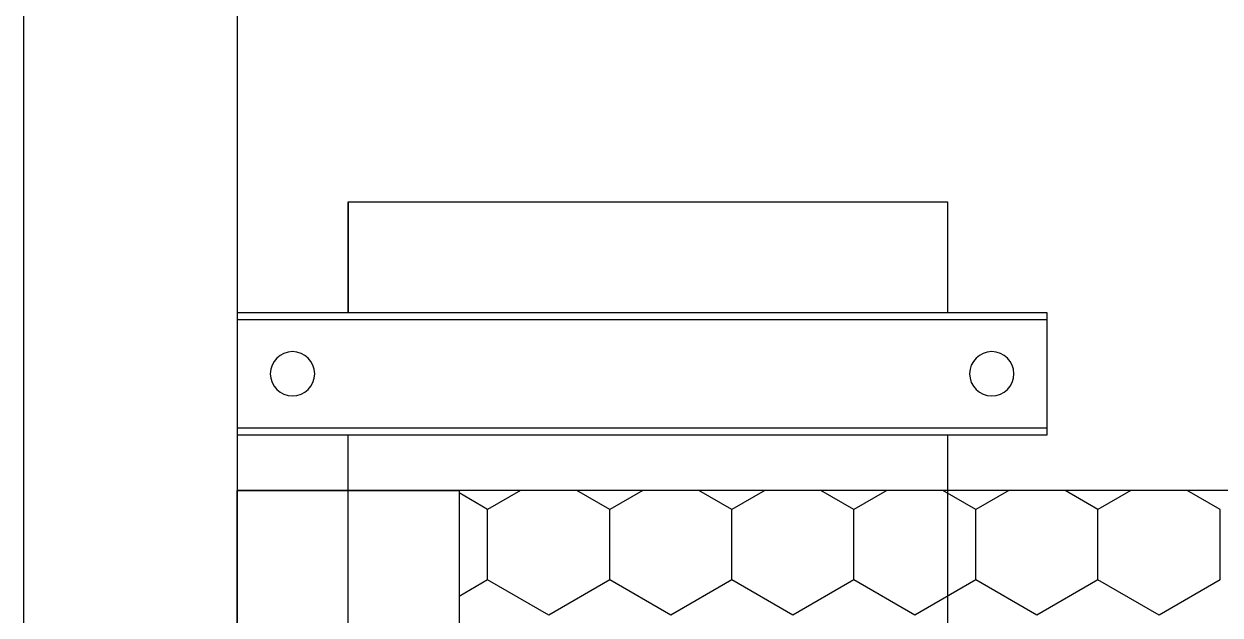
# Model space of a CAD drawing. Header units: millimetres. Extents: x 65390 to 71510, y 46362 to 50796.
# Drawn here: x 68687.9 to 68741.8, y 48530.4 to 48557.1 of the extents above; entities that cross this region are included whole.
import ezdxf

# ---------------------------------------------------------------- set-up
doc = ezdxf.new("R2010")
doc.units = ezdxf.units.MM
doc.linetypes.add('DASHED', pattern=[19.05, 12.7, -6.35])
for name, color, linetype in [('DIŞ PANEL', 21, 'Continuous'), ('Kıtc-002 Çizgi', 7, 'Continuous'), ('Kıtc-028 Yer Izgarası', 252, 'Continuous'), ('Kıtc-034 Soğuk Oda', 1, 'Continuous')]:
    doc.layers.add(name, color=color, linetype=linetype)
doc.layers.add('MIM_Sktürk', color=251, linetype='Continuous', lineweight=9)
doc.layers.add('WALL INTERNAL', color=7, linetype='Continuous', lineweight=50)

# ---------------------------------------------------------------- blocks, each defined once
blk = doc.blocks.new('İÇ-DOLU-2514-B-B-(80)')
at = {"layer": 'DIŞ PANEL'}
blk.add_lwpolyline([(0, 81), (2514, 81), (2514, -15), (0, -15)], close=True, dxfattribs=at)
blk = doc.blocks.new('A$C50763B7D')
at = {"layer": 'Kıtc-034 Soğuk Oda'}
for p, q in [((5.307, 42.906), (5.307, 6.406)), ((10.193, 42.906), (10.193, 6.406)), ((5, 37.906), (0, 37.906)), ((0, 37.906), (0, 10.906)), ((0, 37.906), (5, 37.906)), ((109.5, 37.906), (10.5, 37.906)), ((0, 10.906), (5, 10.906)), ((10.5, 10.906), (109.5, 10.906)), ((10.5, 10.906), (20.16, 10.906))]:
    blk.add_line(p, q, dxfattribs=at)
blk.add_lwpolyline([(5, 6.406), (5, 42.906), (10.5, 42.906), (10.5, 6.406)], close=True, dxfattribs=at)
for centre in [(7.75, 40.406), (7.75, 8.906)]:
    blk.add_circle(centre, 1, dxfattribs=at)
blk = doc.blocks.new('A$C395D4C7C')
at = {"layer": 'Kıtc-028 Yer Izgarası'}
for p, q in [((115.967, 68.71), (115.223, 70)), ((119.142, 68.71), (119.887, 70)), ((114.38, 65.96), (115.967, 68.71)), ((115.967, 68.71), (119.142, 68.71)), ((120, 67.224), (119.142, 68.71)), ((115.967, 63.211), (114.38, 65.96)), ((119.142, 63.211), (120, 64.696)), ((114.38, 60.461), (115.967, 63.211)), ((115.967, 63.211), (119.142, 63.211)), ((120, 61.725), (119.142, 63.211)), ((115.967, 57.712), (114.38, 60.461)), ((119.142, 57.711), (120, 59.197)), ((114.38, 54.962), (115.967, 57.711)), ((115.967, 57.712), (119.142, 57.712)), ((120, 56.226), (119.142, 57.712)), ((115.967, 52.212), (114.38, 54.962)), ((119.142, 52.212), (120, 53.698)), ((114.38, 49.463), (115.967, 52.212)), ((115.967, 52.212), (119.142, 52.212)), ((120, 50.727), (119.142, 52.212)), ((115.967, 46.713), (114.38, 49.463)), ((119.142, 46.713), (120, 48.199)), ((114.38, 43.963), (115.967, 46.713)), ((115.967, 46.713), (119.142, 46.713)), ((120, 45.227), (119.142, 46.713)), ((115.967, 41.214), (114.38, 43.963)), ((119.142, 41.214), (120, 42.699)), ((114.38, 38.464), (115.967, 41.214)), ((115.967, 41.214), (119.142, 41.214)), ((120, 39.728), (119.142, 41.214)), ((115.967, 35.714), (114.38, 38.464)), ((119.142, 35.714), (120, 37.2)), ((115.967, 35.714), (119.142, 35.714))]:
    blk.add_line(p, q, dxfattribs=at)
for points in [[(0, 0), (120, 0), (120, 80), (0, 80)], [(120, 70), (110, 70), (110, 80), (120, 80)]]:
    blk.add_lwpolyline(points, close=True, dxfattribs=at)

msp = doc.modelspace()

# ---------------------------------------------------------------- block references
at = {"layer": 'Kıtc-002 Çizgi', "xscale": -1, "rotation": 90}
msp.add_blockref('A$C50763B7D', (68740.418, 48549.067), dxfattribs=at)
at = {"layer": 'MIM_Sktürk', "linetype": 'DASHED', "rotation": 90}
msp.add_blockref('A$C395D4C7C', (68777.512, 48416.06), dxfattribs=at)
at = {"layer": 'WALL INTERNAL', "xscale": 0.1, "yscale": 0.1, "zscale": 0.1, "rotation": 90.00000000000001}
msp.add_blockref('İÇ-DOLU-2514-B-B-(80)', (68696.012, 48357.539), dxfattribs=at)

doc.saveas('drawing.dxf')
